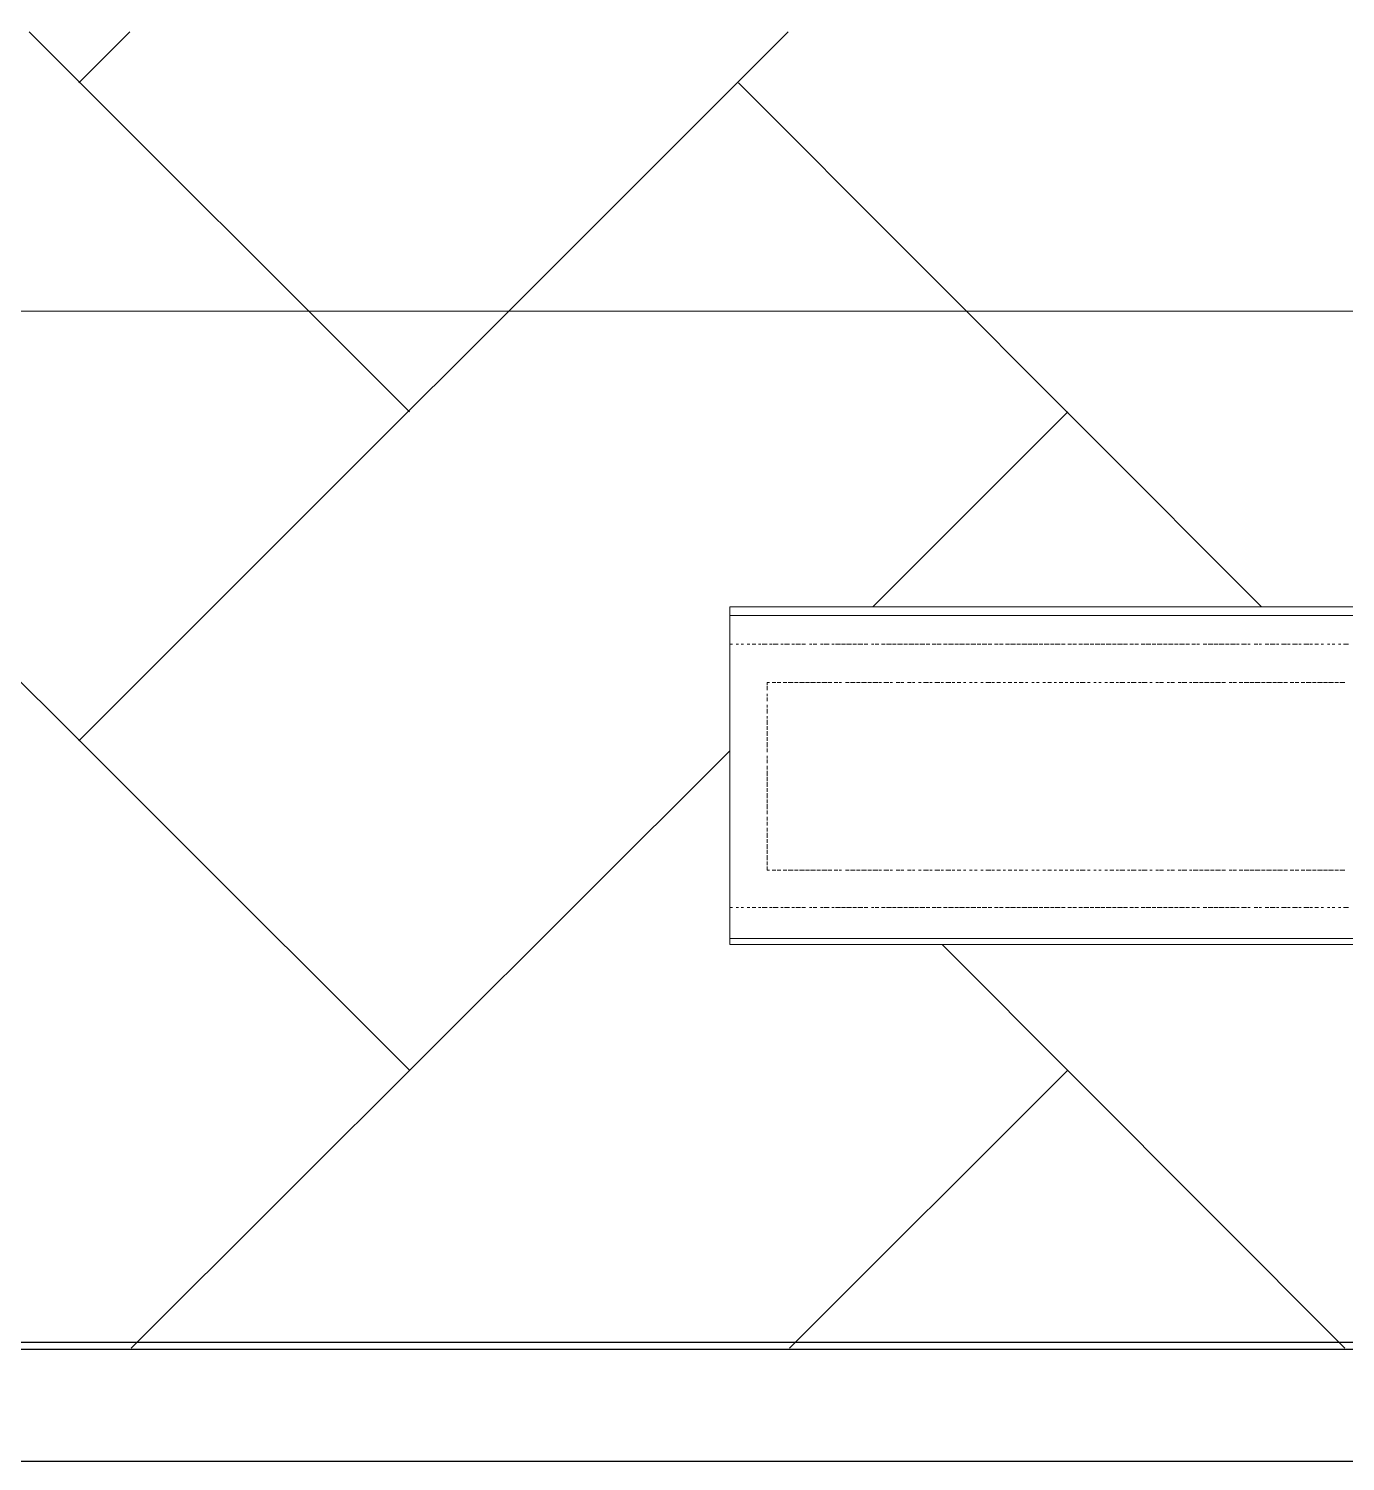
# Model space of a CAD drawing. Header units: millimetres. Extents: x 2928 to 3112, y 1220 to 1280.
# Drawn here: x 2967.604 to 2969.371, y 1236.874 to 1238.796 of the extents above; entities that cross this region are included whole.
import ezdxf

# ---------------------------------------------------------------- set-up
doc = ezdxf.new("R2010")
doc.units = ezdxf.units.MM

msp = doc.modelspace()

# ---------------------------------------------------------------- linework, layer by layer
at = {"color": 7, "linetype": 'Continuous', "lineweight": -2, "true_color": 0x000007}
for points in [[(2937.08126, 1265.3073), (2937.07792, 1267.474), (2938.98795, 1267.474), (2985.45528, 1267.474), (2985.45528, 1236.87356), (2938.98795, 1236.87356), (2937.08126, 1236.87356), (2937.08126, 1238.60692)], [(2937.23126, 1265.3073), (2937.23126, 1267.32399), (2938.98795, 1267.32399), (2985.30528, 1267.32399), (2985.30528, 1237.02356), (2938.98795, 1237.02356), (2937.22793, 1237.02356), (2937.22793, 1238.60692)]]:
    msp.add_lwpolyline(points, close=True, dxfattribs=at)
at = {"color": 9, "linetype": 'Continuous', "lineweight": 13, "true_color": 0xbababa}
for points in [[(2968.11503, 1238.28191), (2967.60503, 1238.79192), (2967.60503, 1238.79192)], [(2967.67169, 1238.72358), (2967.74003, 1238.79192), (2967.74003, 1238.79192)], [(2967.67169, 1237.84024), (2968.62337, 1238.79192), (2968.62337, 1238.79192)], [(2968.11503, 1237.39857), (2966.78835, 1238.72358), (2966.78835, 1238.72358)], [(2969.25838, 1238.02024), (2968.55671, 1238.72358), (2968.55671, 1238.72358)], [(2968.73671, 1238.02024), (2968.99838, 1238.28191), (2968.99838, 1238.28191)], [(2967.74169, 1237.02523), (2968.54504, 1237.82691), (2968.54504, 1237.82691)], [(2969.37005, 1237.02523), (2968.83004, 1237.5669), (2968.83004, 1237.5669)], [(2968.62504, 1237.02523), (2968.99838, 1237.39857), (2968.99838, 1237.39857)]]:
    msp.add_lwpolyline(points, dxfattribs=at)
at = {"color": 253, "linetype": 'Continuous', "lineweight": 5, "true_color": 0x9a9a9a}
for points in [[(2957.39321, 1238.41691), (2982.93191, 1238.41691), (2982.93191, 1238.41691)], [(2968.54504, 1238.00857), (2970.56007, 1238.00857), (2970.56007, 1238.00857)], [(2968.54504, 1237.57524), (2970.56007, 1237.57524), (2970.56007, 1237.57524)]]:
    msp.add_lwpolyline(points, dxfattribs=at)
at = {"color": 7, "linetype": 'Continuous', "lineweight": 20, "true_color": 0x000007}
msp.add_lwpolyline([(2968.54504, 1237.5669), (2970.56007, 1237.5669), (2970.56007, 1238.02024), (2968.54504, 1238.02024)], close=True, dxfattribs=at)
at = {"color": 252, "linetype": 'Continuous', "lineweight": 13, "true_color": 0x989898}
for points in [[(2968.54837, 1237.97024), (2968.54504, 1237.97024), (2968.54504, 1237.97024)], [(2968.55671, 1237.97024), (2968.55337, 1237.97024), (2968.55337, 1237.97024)], [(2968.56337, 1237.97024), (2968.56004, 1237.97024), (2968.56004, 1237.97024)], [(2968.57171, 1237.97024), (2968.56837, 1237.97024), (2968.56837, 1237.97024)], [(2968.58004, 1237.97024), (2968.57504, 1237.97024), (2968.57504, 1237.97024)], [(2968.58671, 1237.97024), (2968.58337, 1237.97024), (2968.58337, 1237.97024)], [(2968.59504, 1237.97024), (2968.58837, 1237.97024), (2968.58837, 1237.97024)], [(2968.60171, 1237.97024), (2968.59837, 1237.97024), (2968.59837, 1237.97024)], [(2968.61004, 1237.97024), (2968.60337, 1237.97024), (2968.60337, 1237.97024)], [(2968.61671, 1237.97024), (2968.61337, 1237.97024), (2968.61337, 1237.97024)], [(2968.62504, 1237.97024), (2968.61837, 1237.97024), (2968.61837, 1237.97024)], [(2968.63171, 1237.97024), (2968.62837, 1237.97024), (2968.62837, 1237.97024)], [(2968.64004, 1237.97024), (2968.63337, 1237.97024), (2968.63337, 1237.97024)], [(2968.64671, 1237.97024), (2968.64171, 1237.97024), (2968.64171, 1237.97024)], [(2968.65504, 1237.97024), (2968.65171, 1237.97024), (2968.65171, 1237.97024)], [(2968.66171, 1237.97024), (2968.65671, 1237.97024), (2968.65671, 1237.97024)], [(2968.67004, 1237.97024), (2968.66671, 1237.97024), (2968.66671, 1237.97024)], [(2968.67837, 1237.97024), (2968.67171, 1237.97024), (2968.67171, 1237.97024)], [(2968.68504, 1237.97024), (2968.68171, 1237.97024), (2968.68171, 1237.97024)], [(2968.69337, 1237.97024), (2968.68671, 1237.97024), (2968.68671, 1237.97024)], [(2968.70004, 1237.97024), (2968.69504, 1237.97024), (2968.69504, 1237.97024)], [(2968.70838, 1237.97024), (2968.70171, 1237.97024), (2968.70171, 1237.97024)], [(2968.71504, 1237.97024), (2968.71004, 1237.97024), (2968.71004, 1237.97024)], [(2968.72338, 1237.97024), (2968.71671, 1237.97024), (2968.71671, 1237.97024)], [(2968.73004, 1237.97024), (2968.72504, 1237.97024), (2968.72504, 1237.97024)], [(2968.73838, 1237.97024), (2968.73504, 1237.97024), (2968.73504, 1237.97024)], [(2968.74504, 1237.97024), (2968.74004, 1237.97024), (2968.74004, 1237.97024)], [(2968.75338, 1237.97024), (2968.74838, 1237.97024), (2968.74838, 1237.97024)], [(2968.76171, 1237.97024), (2968.75504, 1237.97024), (2968.75504, 1237.97024)], [(2968.76838, 1237.97024), (2968.76338, 1237.97024), (2968.76338, 1237.97024)], [(2968.77671, 1237.97024), (2968.77004, 1237.97024), (2968.77004, 1237.97024)], [(2968.78338, 1237.97024), (2968.77838, 1237.97024), (2968.77838, 1237.97024)], [(2968.79171, 1237.97024), (2968.78504, 1237.97024), (2968.78504, 1237.97024)], [(2968.79838, 1237.97024), (2968.79338, 1237.97024), (2968.79338, 1237.97024)], [(2968.80671, 1237.97024), (2968.80004, 1237.97024), (2968.80004, 1237.97024)], [(2968.81338, 1237.97024), (2968.80838, 1237.97024), (2968.80838, 1237.97024)], [(2968.82171, 1237.97024), (2968.81671, 1237.97024), (2968.81671, 1237.97024)], [(2968.82838, 1237.97024), (2968.82338, 1237.97024), (2968.82338, 1237.97024)], [(2968.83671, 1237.97024), (2968.83171, 1237.97024), (2968.83171, 1237.97024)], [(2968.84504, 1237.97024), (2968.83838, 1237.97024), (2968.83838, 1237.97024)], [(2968.85171, 1237.97024), (2968.84671, 1237.97024), (2968.84671, 1237.97024)], [(2968.86004, 1237.97024), (2968.85338, 1237.97024), (2968.85338, 1237.97024)], [(2968.86671, 1237.97024), (2968.86171, 1237.97024), (2968.86171, 1237.97024)], [(2968.87504, 1237.97024), (2968.86838, 1237.97024), (2968.86838, 1237.97024)], [(2968.88171, 1237.97024), (2968.87671, 1237.97024), (2968.87671, 1237.97024)], [(2968.89004, 1237.97024), (2968.88338, 1237.97024), (2968.88338, 1237.97024)], [(2968.89671, 1237.97024), (2968.89171, 1237.97024), (2968.89171, 1237.97024)], [(2968.90504, 1237.97024), (2968.90004, 1237.97024), (2968.90004, 1237.97024)], [(2968.91171, 1237.97024), (2968.90671, 1237.97024), (2968.90671, 1237.97024)], [(2968.92004, 1237.97024), (2968.91504, 1237.97024), (2968.91504, 1237.97024)], [(2968.92838, 1237.97024), (2968.92171, 1237.97024), (2968.92171, 1237.97024)], [(2968.93505, 1237.97024), (2968.93005, 1237.97024), (2968.93005, 1237.97024)], [(2968.94338, 1237.97024), (2968.93671, 1237.97024), (2968.93671, 1237.97024)], [(2968.95005, 1237.97024), (2968.94505, 1237.97024), (2968.94505, 1237.97024)], [(2968.95838, 1237.97024), (2968.95171, 1237.97024), (2968.95171, 1237.97024)], [(2968.96505, 1237.97024), (2968.96005, 1237.97024), (2968.96005, 1237.97024)], [(2968.97338, 1237.97024), (2968.96671, 1237.97024), (2968.96671, 1237.97024)], [(2968.98005, 1237.97024), (2968.97505, 1237.97024), (2968.97505, 1237.97024)], [(2968.98838, 1237.97024), (2968.98171, 1237.97024), (2968.98171, 1237.97024)], [(2968.99505, 1237.97024), (2968.99005, 1237.97024), (2968.99005, 1237.97024)], [(2969.00338, 1237.97024), (2968.99838, 1237.97024), (2968.99838, 1237.97024)], [(2969.01005, 1237.97024), (2969.00505, 1237.97024), (2969.00505, 1237.97024)], [(2969.01838, 1237.97024), (2969.01338, 1237.97024), (2969.01338, 1237.97024)], [(2969.02671, 1237.97024), (2969.02005, 1237.97024), (2969.02005, 1237.97024)], [(2969.03338, 1237.97024), (2969.02838, 1237.97024), (2969.02838, 1237.97024)], [(2969.04171, 1237.97024), (2969.03505, 1237.97024), (2969.03505, 1237.97024)], [(2969.04838, 1237.97024), (2969.04338, 1237.97024), (2969.04338, 1237.97024)], [(2969.05671, 1237.97024), (2969.05005, 1237.97024), (2969.05005, 1237.97024)], [(2969.06338, 1237.97024), (2969.05838, 1237.97024), (2969.05838, 1237.97024)], [(2969.07171, 1237.97024), (2969.06505, 1237.97024), (2969.06505, 1237.97024)], [(2969.07838, 1237.97024), (2969.07338, 1237.97024), (2969.07338, 1237.97024)], [(2969.08671, 1237.97024), (2969.08171, 1237.97024), (2969.08171, 1237.97024)], [(2969.09338, 1237.97024), (2969.08838, 1237.97024), (2969.08838, 1237.97024)], [(2969.10171, 1237.97024), (2969.09671, 1237.97024), (2969.09671, 1237.97024)], [(2969.11005, 1237.97024), (2969.10338, 1237.97024), (2969.10338, 1237.97024)], [(2969.11671, 1237.97024), (2969.11171, 1237.97024), (2969.11171, 1237.97024)], [(2969.12505, 1237.97024), (2969.11838, 1237.97024), (2969.11838, 1237.97024)], [(2969.13171, 1237.97024), (2969.12671, 1237.97024), (2969.12671, 1237.97024)], [(2969.14005, 1237.97024), (2969.13338, 1237.97024), (2969.13338, 1237.97024)], [(2969.14671, 1237.97024), (2969.14171, 1237.97024), (2969.14171, 1237.97024)], [(2969.15505, 1237.97024), (2969.14838, 1237.97024), (2969.14838, 1237.97024)], [(2969.16172, 1237.97024), (2969.15671, 1237.97024), (2969.15671, 1237.97024)], [(2969.17005, 1237.97024), (2969.16505, 1237.97024), (2969.16505, 1237.97024)], [(2969.17505, 1237.97024), (2969.17172, 1237.97024), (2969.17172, 1237.97024)], [(2969.18505, 1237.97024), (2969.18005, 1237.97024), (2969.18005, 1237.97024)], [(2969.19338, 1237.97024), (2969.18672, 1237.97024), (2969.18672, 1237.97024)], [(2969.20005, 1237.97024), (2969.19505, 1237.97024), (2969.19505, 1237.97024)], [(2969.20838, 1237.97024), (2969.20172, 1237.97024), (2969.20172, 1237.97024)], [(2969.21505, 1237.97024), (2969.21005, 1237.97024), (2969.21005, 1237.97024)], [(2969.22338, 1237.97024), (2969.21672, 1237.97024), (2969.21672, 1237.97024)], [(2969.22838, 1237.97024), (2969.22505, 1237.97024), (2969.22505, 1237.97024)], [(2969.23838, 1237.97024), (2969.23172, 1237.97024), (2969.23172, 1237.97024)], [(2969.24338, 1237.97024), (2969.24005, 1237.97024), (2969.24005, 1237.97024)], [(2969.25338, 1237.97024), (2969.24838, 1237.97024), (2969.24838, 1237.97024)], [(2969.25838, 1237.97024), (2969.25505, 1237.97024), (2969.25505, 1237.97024)], [(2969.26838, 1237.97024), (2969.26338, 1237.97024), (2969.26338, 1237.97024)], [(2969.27672, 1237.97024), (2969.27005, 1237.97024), (2969.27005, 1237.97024)], [(2969.28172, 1237.97024), (2969.27838, 1237.97024), (2969.27838, 1237.97024)], [(2969.29172, 1237.97024), (2969.28505, 1237.97024), (2969.28505, 1237.97024)], [(2969.29672, 1237.97024), (2969.29338, 1237.97024), (2969.29338, 1237.97024)], [(2969.30672, 1237.97024), (2969.30005, 1237.97024), (2969.30005, 1237.97024)], [(2969.31172, 1237.97024), (2969.30838, 1237.97024), (2969.30838, 1237.97024)], [(2969.32172, 1237.97024), (2969.31505, 1237.97024), (2969.31505, 1237.97024)], [(2969.32672, 1237.97024), (2969.32338, 1237.97024), (2969.32338, 1237.97024)], [(2969.33505, 1237.97024), (2969.33005, 1237.97024), (2969.33005, 1237.97024)], [(2969.34172, 1237.97024), (2969.33838, 1237.97024), (2969.33838, 1237.97024)], [(2969.35005, 1237.97024), (2969.34672, 1237.97024), (2969.34672, 1237.97024)], [(2969.35672, 1237.97024), (2969.35338, 1237.97024), (2969.35338, 1237.97024)], [(2969.36505, 1237.97024), (2969.36172, 1237.97024), (2969.36172, 1237.97024)], [(2969.37505, 1237.97024), (2969.36838, 1237.97024), (2969.36838, 1237.97024)], [(2968.59837, 1237.91857), (2968.59504, 1237.91857), (2968.59504, 1237.91524)], [(2968.60671, 1237.91857), (2968.60171, 1237.91857), (2968.60171, 1237.91857)], [(2968.61337, 1237.91857), (2968.60837, 1237.91857), (2968.60837, 1237.91857)], [(2968.62171, 1237.91857), (2968.61671, 1237.91857), (2968.61671, 1237.91857)], [(2968.63004, 1237.91857), (2968.62337, 1237.91857), (2968.62337, 1237.91857)], [(2968.63671, 1237.91857), (2968.63171, 1237.91857), (2968.63171, 1237.91857)], [(2968.64504, 1237.91857), (2968.63837, 1237.91857), (2968.63837, 1237.91857)], [(2968.65171, 1237.91857), (2968.64671, 1237.91857), (2968.64671, 1237.91857)], [(2968.66004, 1237.91857), (2968.65337, 1237.91857), (2968.65337, 1237.91857)], [(2968.66671, 1237.91857), (2968.66171, 1237.91857), (2968.66171, 1237.91857)], [(2968.67504, 1237.91857), (2968.66837, 1237.91857), (2968.66837, 1237.91857)], [(2968.68171, 1237.91857), (2968.67671, 1237.91857), (2968.67671, 1237.91857)], [(2968.69004, 1237.91857), (2968.68504, 1237.91857), (2968.68504, 1237.91857)], [(2968.69504, 1237.91857), (2968.69171, 1237.91857), (2968.69171, 1237.91857)], [(2968.70504, 1237.91857), (2968.70004, 1237.91857), (2968.70004, 1237.91857)], [(2968.71338, 1237.91857), (2968.70671, 1237.91857), (2968.70671, 1237.91857)], [(2968.72004, 1237.91857), (2968.71504, 1237.91857), (2968.71504, 1237.91857)], [(2968.72838, 1237.91857), (2968.72171, 1237.91857), (2968.72171, 1237.91857)], [(2968.73504, 1237.91857), (2968.73004, 1237.91857), (2968.73004, 1237.91857)], [(2968.74338, 1237.91857), (2968.73671, 1237.91857), (2968.73671, 1237.91857)], [(2968.74838, 1237.91857), (2968.74504, 1237.91857), (2968.74504, 1237.91857)], [(2968.75838, 1237.91857), (2968.75171, 1237.91857), (2968.75171, 1237.91857)], [(2968.76338, 1237.91857), (2968.76004, 1237.91857), (2968.76004, 1237.91857)], [(2968.77338, 1237.91857), (2968.76838, 1237.91857), (2968.76838, 1237.91857)], [(2968.77838, 1237.91857), (2968.77504, 1237.91857), (2968.77504, 1237.91857)], [(2968.78838, 1237.91857), (2968.78338, 1237.91857), (2968.78338, 1237.91857)], [(2968.79338, 1237.91857), (2968.79004, 1237.91857), (2968.79004, 1237.91857)], [(2968.80171, 1237.91857), (2968.79838, 1237.91857), (2968.79838, 1237.91857)], [(2968.81171, 1237.91857), (2968.80504, 1237.91857), (2968.80504, 1237.91857)], [(2968.81671, 1237.91857), (2968.81338, 1237.91857), (2968.81338, 1237.91857)], [(2968.82671, 1237.91857), (2968.82004, 1237.91857), (2968.82004, 1237.91857)], [(2968.83171, 1237.91857), (2968.82838, 1237.91857), (2968.82838, 1237.91857)], [(2968.84171, 1237.91857), (2968.83504, 1237.91857), (2968.83504, 1237.91857)], [(2968.84671, 1237.91857), (2968.84338, 1237.91857), (2968.84338, 1237.91857)], [(2968.85504, 1237.91857), (2968.85004, 1237.91857), (2968.85004, 1237.91857)], [(2968.86171, 1237.91857), (2968.85838, 1237.91857), (2968.85838, 1237.91857)], [(2968.87004, 1237.91857), (2968.86671, 1237.91857), (2968.86671, 1237.91857)], [(2968.87671, 1237.91857), (2968.87338, 1237.91857), (2968.87338, 1237.91857)], [(2968.88504, 1237.91857), (2968.88171, 1237.91857), (2968.88171, 1237.91857)], [(2968.89504, 1237.91857), (2968.88838, 1237.91857), (2968.88838, 1237.91857)], [(2968.90004, 1237.91857), (2968.89671, 1237.91857), (2968.89671, 1237.91857)], [(2968.90838, 1237.91857), (2968.90338, 1237.91857), (2968.90338, 1237.91857)], [(2968.91504, 1237.91857), (2968.91171, 1237.91857), (2968.91171, 1237.91857)], [(2968.92338, 1237.91857), (2968.91838, 1237.91857), (2968.91838, 1237.91857)], [(2968.93005, 1237.91857), (2968.92671, 1237.91857), (2968.92671, 1237.91857)], [(2968.93838, 1237.91857), (2968.93338, 1237.91857), (2968.93338, 1237.91857)], [(2968.94505, 1237.91857), (2968.94171, 1237.91857), (2968.94171, 1237.91857)], [(2968.95338, 1237.91857), (2968.95005, 1237.91857), (2968.95005, 1237.91857)], [(2968.96005, 1237.91857), (2968.95671, 1237.91857), (2968.95671, 1237.91857)], [(2968.96838, 1237.91857), (2968.96505, 1237.91857), (2968.96505, 1237.91857)], [(2968.97671, 1237.91857), (2968.97171, 1237.91857), (2968.97171, 1237.91857)], [(2968.98338, 1237.91857), (2968.98005, 1237.91857), (2968.98005, 1237.91857)], [(2968.99171, 1237.91857), (2968.98671, 1237.91857), (2968.98671, 1237.91857)], [(2968.99838, 1237.91857), (2968.99505, 1237.91857), (2968.99505, 1237.91857)], [(2969.00671, 1237.91857), (2969.00171, 1237.91857), (2969.00171, 1237.91857)], [(2969.01338, 1237.91857), (2969.01005, 1237.91857), (2969.01005, 1237.91857)], [(2969.02171, 1237.91857), (2969.01505, 1237.91857), (2969.01505, 1237.91857)], [(2969.02838, 1237.91857), (2969.02505, 1237.91857), (2969.02505, 1237.91857)], [(2969.03671, 1237.91857), (2969.03338, 1237.91857), (2969.03338, 1237.91857)], [(2969.04338, 1237.91857), (2969.04005, 1237.91857), (2969.04005, 1237.91857)], [(2969.05171, 1237.91857), (2969.04838, 1237.91857), (2969.04838, 1237.91857)], [(2969.06005, 1237.91857), (2969.05505, 1237.91857), (2969.05505, 1237.91857)], [(2969.06671, 1237.91857), (2969.06338, 1237.91857), (2969.06338, 1237.91857)], [(2969.07505, 1237.91857), (2969.06838, 1237.91857), (2969.06838, 1237.91857)], [(2969.08171, 1237.91857), (2969.07838, 1237.91857), (2969.07838, 1237.91857)], [(2969.09005, 1237.91857), (2969.08338, 1237.91857), (2969.08338, 1237.91857)], [(2969.09671, 1237.91857), (2969.09338, 1237.91857), (2969.09338, 1237.91857)], [(2969.10505, 1237.91857), (2969.09838, 1237.91857), (2969.09838, 1237.91857)], [(2969.11171, 1237.91857), (2969.10838, 1237.91857), (2969.10838, 1237.91857)], [(2969.12005, 1237.91857), (2969.11671, 1237.91857), (2969.11671, 1237.91857)], [(2969.12671, 1237.91857), (2969.12171, 1237.91857), (2969.12171, 1237.91857)], [(2969.13505, 1237.91857), (2969.13171, 1237.91857), (2969.13171, 1237.91857)], [(2969.14171, 1237.91857), (2969.13671, 1237.91857), (2969.13671, 1237.91857)], [(2969.15005, 1237.91857), (2969.14671, 1237.91857), (2969.14671, 1237.91857)], [(2969.15838, 1237.91857), (2969.15171, 1237.91857), (2969.15171, 1237.91857)], [(2969.16505, 1237.91857), (2969.16172, 1237.91857), (2969.16172, 1237.91857)], [(2969.17338, 1237.91857), (2969.16672, 1237.91857), (2969.16672, 1237.91857)], [(2969.18005, 1237.91857), (2969.17505, 1237.91857), (2969.17505, 1237.91857)], [(2969.18838, 1237.91857), (2969.18172, 1237.91857), (2969.18172, 1237.91857)], [(2969.19505, 1237.91857), (2969.19005, 1237.91857), (2969.19005, 1237.91857)], [(2969.20338, 1237.91857), (2969.19672, 1237.91857), (2969.19672, 1237.91857)], [(2969.21005, 1237.91857), (2969.20505, 1237.91857), (2969.20505, 1237.91857)], [(2969.21838, 1237.91857), (2969.21505, 1237.91857), (2969.21505, 1237.91857)], [(2969.22505, 1237.91857), (2969.22005, 1237.91857), (2969.22005, 1237.91857)], [(2969.23338, 1237.91857), (2969.22838, 1237.91857), (2969.22838, 1237.91857)], [(2969.24172, 1237.91857), (2969.23505, 1237.91857), (2969.23505, 1237.91857)], [(2969.24838, 1237.91857), (2969.24338, 1237.91857), (2969.24338, 1237.91857)], [(2969.25672, 1237.91857), (2969.25005, 1237.91857), (2969.25005, 1237.91857)], [(2969.26338, 1237.91857), (2969.25838, 1237.91857), (2969.25838, 1237.91857)], [(2969.27172, 1237.91857), (2969.26505, 1237.91857), (2969.26505, 1237.91857)], [(2969.27838, 1237.91857), (2969.27338, 1237.91857), (2969.27338, 1237.91857)], [(2969.28672, 1237.91857), (2969.28005, 1237.91857), (2969.28005, 1237.91857)], [(2969.29338, 1237.91857), (2969.28838, 1237.91857), (2969.28838, 1237.91857)], [(2969.30172, 1237.91857), (2969.29672, 1237.91857), (2969.29672, 1237.91857)], [(2969.30838, 1237.91857), (2969.30338, 1237.91857), (2969.30338, 1237.91857)], [(2969.31672, 1237.91857), (2969.31172, 1237.91857), (2969.31172, 1237.91857)], [(2969.32505, 1237.91857), (2969.31838, 1237.91857), (2969.31838, 1237.91857)], [(2969.33172, 1237.91857), (2969.32672, 1237.91857), (2969.32672, 1237.91857)], [(2969.34005, 1237.91857), (2969.33338, 1237.91857), (2969.33338, 1237.91857)], [(2969.34672, 1237.91857), (2969.34172, 1237.91857), (2969.34172, 1237.91857)], [(2969.35505, 1237.91857), (2969.34838, 1237.91857), (2969.34838, 1237.91857)], [(2969.36172, 1237.91857), (2969.35672, 1237.91857), (2969.35672, 1237.91857)], [(2969.37005, 1237.91857), (2969.36338, 1237.91857), (2969.36338, 1237.91857)], [(2968.59504, 1237.91357), (2968.59504, 1237.90857), (2968.59504, 1237.90857)], [(2968.59504, 1237.90357), (2968.59504, 1237.90024), (2968.59504, 1237.90024)], [(2968.59504, 1237.89857), (2968.59504, 1237.89357), (2968.59504, 1237.89357)], [(2968.59504, 1237.88857), (2968.59504, 1237.88524), (2968.59504, 1237.88524)], [(2968.59504, 1237.88357), (2968.59504, 1237.87691), (2968.59504, 1237.87691)], [(2968.59504, 1237.87357), (2968.59504, 1237.87024), (2968.59504, 1237.87024)], [(2968.59504, 1237.86857), (2968.59504, 1237.86191), (2968.59504, 1237.86191)], [(2968.59504, 1237.86024), (2968.59504, 1237.85524), (2968.59504, 1237.85524)], [(2968.59504, 1237.85357), (2968.59504, 1237.84691), (2968.59504, 1237.84691)], [(2968.59504, 1237.84524), (2968.59504, 1237.84024), (2968.59504, 1237.84024)], [(2968.59504, 1237.83857), (2968.59504, 1237.83191), (2968.59504, 1237.83191)], [(2968.59504, 1237.83024), (2968.59504, 1237.82524), (2968.59504, 1237.82524)], [(2968.59504, 1237.82024), (2968.59504, 1237.81691), (2968.59504, 1237.81691)], [(2968.59504, 1237.81524), (2968.59504, 1237.81024), (2968.59504, 1237.81024)], [(2968.59504, 1237.80691), (2968.59504, 1237.80191), (2968.59504, 1237.80191)], [(2968.59504, 1237.80024), (2968.59504, 1237.79357), (2968.59504, 1237.79357)], [(2968.59504, 1237.7919), (2968.59504, 1237.7869), (2968.59504, 1237.7869)], [(2968.59504, 1237.78524), (2968.59504, 1237.77857), (2968.59504, 1237.77857)], [(2968.59504, 1237.7769), (2968.59504, 1237.7719), (2968.59504, 1237.7719)], [(2968.59504, 1237.77024), (2968.59504, 1237.76357), (2968.59504, 1237.76357)], [(2968.59504, 1237.7619), (2968.59504, 1237.7569), (2968.59504, 1237.7569)], [(2968.59504, 1237.75524), (2968.59504, 1237.74857), (2968.59504, 1237.74857)], [(2968.59504, 1237.7469), (2968.59504, 1237.7419), (2968.59504, 1237.7419)], [(2968.59504, 1237.73857), (2968.59504, 1237.73357), (2968.59504, 1237.73357)], [(2968.59504, 1237.7319), (2968.59504, 1237.7269), (2968.59504, 1237.7269)], [(2968.59504, 1237.72357), (2968.59504, 1237.71857), (2968.59504, 1237.71857)], [(2968.59504, 1237.7169), (2968.59504, 1237.71024), (2968.59504, 1237.71024)], [(2968.59504, 1237.70857), (2968.59504, 1237.70357), (2968.59504, 1237.70357)], [(2968.59504, 1237.7019), (2968.59504, 1237.69524), (2968.59504, 1237.69524)], [(2968.59504, 1237.69357), (2968.59504, 1237.68857), (2968.59504, 1237.68857)], [(2968.59504, 1237.6869), (2968.59504, 1237.68024), (2968.59504, 1237.68024)], [(2968.59504, 1237.67857), (2968.59504, 1237.67357), (2968.59504, 1237.67357)], [(2968.59504, 1237.6719), (2968.59504, 1237.6669), (2968.59837, 1237.6669)], [(2968.60171, 1237.6669), (2968.60671, 1237.6669), (2968.60671, 1237.6669)], [(2968.60837, 1237.6669), (2968.61337, 1237.6669), (2968.61337, 1237.6669)], [(2968.61671, 1237.6669), (2968.62171, 1237.6669), (2968.62171, 1237.6669)], [(2968.62337, 1237.6669), (2968.63004, 1237.6669), (2968.63004, 1237.6669)], [(2968.63171, 1237.6669), (2968.63671, 1237.6669), (2968.63671, 1237.6669)], [(2968.63837, 1237.6669), (2968.64504, 1237.6669), (2968.64504, 1237.6669)], [(2968.64671, 1237.6669), (2968.65171, 1237.6669), (2968.65171, 1237.6669)], [(2968.65337, 1237.6669), (2968.66004, 1237.6669), (2968.66004, 1237.6669)], [(2968.66171, 1237.6669), (2968.66671, 1237.6669), (2968.66671, 1237.6669)], [(2968.66837, 1237.6669), (2968.67504, 1237.6669), (2968.67504, 1237.6669)], [(2968.67671, 1237.6669), (2968.68171, 1237.6669), (2968.68171, 1237.6669)], [(2968.68504, 1237.6669), (2968.69004, 1237.6669), (2968.69004, 1237.6669)], [(2968.69171, 1237.6669), (2968.69504, 1237.6669), (2968.69504, 1237.6669)], [(2968.70004, 1237.6669), (2968.70504, 1237.6669), (2968.70504, 1237.6669)], [(2968.70671, 1237.6669), (2968.71338, 1237.6669), (2968.71338, 1237.6669)], [(2968.71504, 1237.6669), (2968.72004, 1237.6669), (2968.72004, 1237.6669)], [(2968.72171, 1237.6669), (2968.72838, 1237.6669), (2968.72838, 1237.6669)], [(2968.73004, 1237.6669), (2968.73504, 1237.6669), (2968.73504, 1237.6669)], [(2968.73671, 1237.6669), (2968.74338, 1237.6669), (2968.74338, 1237.6669)], [(2968.74504, 1237.6669), (2968.74838, 1237.6669), (2968.74838, 1237.6669)], [(2968.75171, 1237.6669), (2968.75838, 1237.6669), (2968.75838, 1237.6669)], [(2968.76004, 1237.6669), (2968.76338, 1237.6669), (2968.76338, 1237.6669)], [(2968.76838, 1237.6669), (2968.77338, 1237.6669), (2968.77338, 1237.6669)], [(2968.77504, 1237.6669), (2968.77838, 1237.6669), (2968.77838, 1237.6669)], [(2968.78338, 1237.6669), (2968.78838, 1237.6669), (2968.78838, 1237.6669)], [(2968.79004, 1237.6669), (2968.79338, 1237.6669), (2968.79338, 1237.6669)], [(2968.79838, 1237.6669), (2968.80171, 1237.6669), (2968.80171, 1237.6669)], [(2968.80504, 1237.6669), (2968.81171, 1237.6669), (2968.81171, 1237.6669)], [(2968.81338, 1237.6669), (2968.81671, 1237.6669), (2968.81671, 1237.6669)], [(2968.82004, 1237.6669), (2968.82671, 1237.6669), (2968.82671, 1237.6669)], [(2968.82838, 1237.6669), (2968.83171, 1237.6669), (2968.83171, 1237.6669)], [(2968.83504, 1237.6669), (2968.84171, 1237.6669), (2968.84171, 1237.6669)], [(2968.84338, 1237.6669), (2968.84671, 1237.6669), (2968.84671, 1237.6669)], [(2968.85004, 1237.6669), (2968.85504, 1237.6669), (2968.85504, 1237.6669)], [(2968.85838, 1237.6669), (2968.86171, 1237.6669), (2968.86171, 1237.6669)], [(2968.86671, 1237.6669), (2968.87004, 1237.6669), (2968.87004, 1237.6669)], [(2968.87338, 1237.6669), (2968.87671, 1237.6669), (2968.87671, 1237.6669)], [(2968.88171, 1237.6669), (2968.88504, 1237.6669), (2968.88504, 1237.6669)], [(2968.88838, 1237.6669), (2968.89504, 1237.6669), (2968.89504, 1237.6669)], [(2968.89671, 1237.6669), (2968.90004, 1237.6669), (2968.90004, 1237.6669)], [(2968.90338, 1237.6669), (2968.90838, 1237.6669), (2968.90838, 1237.6669)], [(2968.91171, 1237.6669), (2968.91504, 1237.6669), (2968.91504, 1237.6669)], [(2968.91838, 1237.6669), (2968.92338, 1237.6669), (2968.92338, 1237.6669)], [(2968.92671, 1237.6669), (2968.93005, 1237.6669), (2968.93005, 1237.6669)], [(2968.93338, 1237.6669), (2968.93838, 1237.6669), (2968.93838, 1237.6669)], [(2968.94171, 1237.6669), (2968.94505, 1237.6669), (2968.94505, 1237.6669)], [(2968.95005, 1237.6669), (2968.95338, 1237.6669), (2968.95338, 1237.6669)], [(2968.95671, 1237.6669), (2968.96005, 1237.6669), (2968.96005, 1237.6669)], [(2968.96505, 1237.6669), (2968.96838, 1237.6669), (2968.96838, 1237.6669)], [(2968.97171, 1237.6669), (2968.97671, 1237.6669), (2968.97671, 1237.6669)], [(2968.98005, 1237.6669), (2968.98338, 1237.6669), (2968.98338, 1237.6669)], [(2968.98671, 1237.6669), (2968.99171, 1237.6669), (2968.99171, 1237.6669)], [(2968.99505, 1237.6669), (2968.99838, 1237.6669), (2968.99838, 1237.6669)], [(2969.00171, 1237.6669), (2969.00671, 1237.6669), (2969.00671, 1237.6669)], [(2969.01005, 1237.6669), (2969.01338, 1237.6669), (2969.01338, 1237.6669)], [(2969.01505, 1237.6669), (2969.02171, 1237.6669), (2969.02171, 1237.6669)], [(2969.02505, 1237.6669), (2969.02838, 1237.6669), (2969.02838, 1237.6669)], [(2969.03338, 1237.6669), (2969.03671, 1237.6669), (2969.03671, 1237.6669)], [(2969.04005, 1237.6669), (2969.04338, 1237.6669), (2969.04338, 1237.6669)], [(2969.04838, 1237.6669), (2969.05171, 1237.6669), (2969.05171, 1237.6669)], [(2969.05505, 1237.6669), (2969.06005, 1237.6669), (2969.06005, 1237.6669)], [(2969.06338, 1237.6669), (2969.06671, 1237.6669), (2969.06671, 1237.6669)], [(2969.06838, 1237.6669), (2969.07505, 1237.6669), (2969.07505, 1237.6669)], [(2969.07838, 1237.6669), (2969.08171, 1237.6669), (2969.08171, 1237.6669)], [(2969.08338, 1237.6669), (2969.09005, 1237.6669), (2969.09005, 1237.6669)], [(2969.09338, 1237.6669), (2969.09671, 1237.6669), (2969.09671, 1237.6669)], [(2969.09838, 1237.6669), (2969.10505, 1237.6669), (2969.10505, 1237.6669)], [(2969.10838, 1237.6669), (2969.11171, 1237.6669), (2969.11171, 1237.6669)], [(2969.11671, 1237.6669), (2969.12005, 1237.6669), (2969.12005, 1237.6669)], [(2969.12171, 1237.6669), (2969.12671, 1237.6669), (2969.12671, 1237.6669)], [(2969.13171, 1237.6669), (2969.13505, 1237.6669), (2969.13505, 1237.6669)], [(2969.13671, 1237.6669), (2969.14171, 1237.6669), (2969.14171, 1237.6669)], [(2969.14671, 1237.6669), (2969.15005, 1237.6669), (2969.15005, 1237.6669)], [(2969.15171, 1237.6669), (2969.15838, 1237.6669), (2969.15838, 1237.6669)], [(2969.16172, 1237.6669), (2969.16505, 1237.6669), (2969.16505, 1237.6669)], [(2969.16672, 1237.6669), (2969.17338, 1237.6669), (2969.17338, 1237.6669)], [(2969.17505, 1237.6669), (2969.18005, 1237.6669), (2969.18005, 1237.6669)], [(2969.18172, 1237.6669), (2969.18838, 1237.6669), (2969.18838, 1237.6669)], [(2969.19005, 1237.6669), (2969.19505, 1237.6669), (2969.19505, 1237.6669)], [(2969.19672, 1237.6669), (2969.20338, 1237.6669), (2969.20338, 1237.6669)], [(2969.20505, 1237.6669), (2969.21005, 1237.6669), (2969.21005, 1237.6669)], [(2969.21505, 1237.6669), (2969.21838, 1237.6669), (2969.21838, 1237.6669)], [(2969.22005, 1237.6669), (2969.22505, 1237.6669), (2969.22505, 1237.6669)], [(2969.22838, 1237.6669), (2969.23338, 1237.6669), (2969.23338, 1237.6669)], [(2969.23505, 1237.6669), (2969.24172, 1237.6669), (2969.24172, 1237.6669)], [(2969.24338, 1237.6669), (2969.24838, 1237.6669), (2969.24838, 1237.6669)], [(2969.25005, 1237.6669), (2969.25672, 1237.6669), (2969.25672, 1237.6669)], [(2969.25838, 1237.6669), (2969.26338, 1237.6669), (2969.26338, 1237.6669)], [(2969.26505, 1237.6669), (2969.27172, 1237.6669), (2969.27172, 1237.6669)], [(2969.27338, 1237.6669), (2969.27838, 1237.6669), (2969.27838, 1237.6669)], [(2969.28005, 1237.6669), (2969.28672, 1237.6669), (2969.28672, 1237.6669)], [(2969.28838, 1237.6669), (2969.29338, 1237.6669), (2969.29338, 1237.6669)], [(2969.29672, 1237.6669), (2969.30172, 1237.6669), (2969.30172, 1237.6669)], [(2969.30338, 1237.6669), (2969.30838, 1237.6669), (2969.30838, 1237.6669)], [(2969.31172, 1237.6669), (2969.31672, 1237.6669), (2969.31672, 1237.6669)], [(2969.31838, 1237.6669), (2969.32505, 1237.6669), (2969.32505, 1237.6669)], [(2969.32672, 1237.6669), (2969.33172, 1237.6669), (2969.33172, 1237.6669)], [(2969.33338, 1237.6669), (2969.34005, 1237.6669), (2969.34005, 1237.6669)], [(2969.34172, 1237.6669), (2969.34672, 1237.6669), (2969.34672, 1237.6669)], [(2969.34838, 1237.6669), (2969.35505, 1237.6669), (2969.35505, 1237.6669)], [(2969.35672, 1237.6669), (2969.36172, 1237.6669), (2969.36172, 1237.6669)], [(2969.36338, 1237.6669), (2969.37005, 1237.6669), (2969.37005, 1237.6669)], [(2968.54504, 1237.6169), (2968.54837, 1237.6169), (2968.54837, 1237.6169)], [(2968.55337, 1237.6169), (2968.55671, 1237.6169), (2968.55671, 1237.6169)], [(2968.56004, 1237.6169), (2968.56337, 1237.6169), (2968.56337, 1237.6169)], [(2968.56837, 1237.6169), (2968.57171, 1237.6169), (2968.57171, 1237.6169)], [(2968.57504, 1237.6169), (2968.58004, 1237.6169), (2968.58004, 1237.6169)], [(2968.58337, 1237.6169), (2968.58671, 1237.6169), (2968.58671, 1237.6169)], [(2968.58837, 1237.6169), (2968.59504, 1237.6169), (2968.59504, 1237.6169)], [(2968.59837, 1237.6169), (2968.60171, 1237.6169), (2968.60171, 1237.6169)], [(2968.60337, 1237.6169), (2968.61004, 1237.6169), (2968.61004, 1237.6169)], [(2968.61337, 1237.6169), (2968.61671, 1237.6169), (2968.61671, 1237.6169)], [(2968.61837, 1237.6169), (2968.62504, 1237.6169), (2968.62504, 1237.6169)], [(2968.62837, 1237.6169), (2968.63171, 1237.6169), (2968.63171, 1237.6169)], [(2968.63337, 1237.6169), (2968.64004, 1237.6169), (2968.64004, 1237.6169)], [(2968.64171, 1237.6169), (2968.64671, 1237.6169), (2968.64671, 1237.6169)], [(2968.65171, 1237.6169), (2968.65504, 1237.6169), (2968.65504, 1237.6169)], [(2968.65671, 1237.6169), (2968.66171, 1237.6169), (2968.66171, 1237.6169)], [(2968.66671, 1237.6169), (2968.67004, 1237.6169), (2968.67004, 1237.6169)], [(2968.67171, 1237.6169), (2968.67837, 1237.6169), (2968.67837, 1237.6169)], [(2968.68171, 1237.6169), (2968.68504, 1237.6169), (2968.68504, 1237.6169)], [(2968.68671, 1237.6169), (2968.69337, 1237.6169), (2968.69337, 1237.6169)], [(2968.69504, 1237.6169), (2968.70004, 1237.6169), (2968.70004, 1237.6169)], [(2968.70171, 1237.6169), (2968.70838, 1237.6169), (2968.70838, 1237.6169)], [(2968.71004, 1237.6169), (2968.71504, 1237.6169), (2968.71504, 1237.6169)], [(2968.71671, 1237.6169), (2968.72338, 1237.6169), (2968.72338, 1237.6169)], [(2968.72504, 1237.6169), (2968.73004, 1237.6169), (2968.73004, 1237.6169)], [(2968.73504, 1237.6169), (2968.73838, 1237.6169), (2968.73838, 1237.6169)], [(2968.74004, 1237.6169), (2968.74504, 1237.6169), (2968.74504, 1237.6169)], [(2968.74838, 1237.6169), (2968.75338, 1237.6169), (2968.75338, 1237.6169)], [(2968.75504, 1237.6169), (2968.76171, 1237.6169), (2968.76171, 1237.6169)], [(2968.76338, 1237.6169), (2968.76838, 1237.6169), (2968.76838, 1237.6169)], [(2968.77004, 1237.6169), (2968.77671, 1237.6169), (2968.77671, 1237.6169)], [(2968.77838, 1237.6169), (2968.78338, 1237.6169), (2968.78338, 1237.6169)], [(2968.78504, 1237.6169), (2968.79171, 1237.6169), (2968.79171, 1237.6169)], [(2968.79338, 1237.6169), (2968.79838, 1237.6169), (2968.79838, 1237.6169)], [(2968.80004, 1237.6169), (2968.80671, 1237.6169), (2968.80671, 1237.6169)], [(2968.80838, 1237.6169), (2968.81338, 1237.6169), (2968.81338, 1237.6169)], [(2968.81671, 1237.6169), (2968.82171, 1237.6169), (2968.82171, 1237.6169)], [(2968.82338, 1237.6169), (2968.82838, 1237.6169), (2968.82838, 1237.6169)], [(2968.83171, 1237.6169), (2968.83671, 1237.6169), (2968.83671, 1237.6169)], [(2968.83838, 1237.6169), (2968.84504, 1237.6169), (2968.84504, 1237.6169)], [(2968.84671, 1237.6169), (2968.85171, 1237.6169), (2968.85171, 1237.6169)], [(2968.85338, 1237.6169), (2968.86004, 1237.6169), (2968.86004, 1237.6169)], [(2968.86171, 1237.6169), (2968.86671, 1237.6169), (2968.86671, 1237.6169)], [(2968.86838, 1237.6169), (2968.87504, 1237.6169), (2968.87504, 1237.6169)], [(2968.87671, 1237.6169), (2968.88171, 1237.6169), (2968.88171, 1237.6169)], [(2968.88338, 1237.6169), (2968.89004, 1237.6169), (2968.89004, 1237.6169)], [(2968.89171, 1237.6169), (2968.89671, 1237.6169), (2968.89671, 1237.6169)], [(2968.90004, 1237.6169), (2968.90504, 1237.6169), (2968.90504, 1237.6169)], [(2968.90671, 1237.6169), (2968.91171, 1237.6169), (2968.91171, 1237.6169)], [(2968.91504, 1237.6169), (2968.92004, 1237.6169), (2968.92004, 1237.6169)], [(2968.92171, 1237.6169), (2968.92838, 1237.6169), (2968.92838, 1237.6169)], [(2968.93005, 1237.6169), (2968.93505, 1237.6169), (2968.93505, 1237.6169)], [(2968.93671, 1237.6169), (2968.94338, 1237.6169), (2968.94338, 1237.6169)], [(2968.94505, 1237.6169), (2968.95005, 1237.6169), (2968.95005, 1237.6169)], [(2968.95171, 1237.6169), (2968.95838, 1237.6169), (2968.95838, 1237.6169)], [(2968.96005, 1237.6169), (2968.96505, 1237.6169), (2968.96505, 1237.6169)], [(2968.96671, 1237.6169), (2968.97338, 1237.6169), (2968.97338, 1237.6169)], [(2968.97505, 1237.6169), (2968.98005, 1237.6169), (2968.98005, 1237.6169)], [(2968.98171, 1237.6169), (2968.98838, 1237.6169), (2968.98838, 1237.6169)], [(2968.99005, 1237.6169), (2968.99505, 1237.6169), (2968.99505, 1237.6169)], [(2968.99838, 1237.6169), (2969.00338, 1237.6169), (2969.00338, 1237.6169)], [(2969.00505, 1237.6169), (2969.01005, 1237.6169), (2969.01005, 1237.6169)], [(2969.01338, 1237.6169), (2969.01838, 1237.6169), (2969.01838, 1237.6169)], [(2969.02005, 1237.6169), (2969.02671, 1237.6169), (2969.02671, 1237.6169)], [(2969.02838, 1237.6169), (2969.03338, 1237.6169), (2969.03338, 1237.6169)], [(2969.03505, 1237.6169), (2969.04171, 1237.6169), (2969.04171, 1237.6169)], [(2969.04338, 1237.6169), (2969.04838, 1237.6169), (2969.04838, 1237.6169)], [(2969.05005, 1237.6169), (2969.05671, 1237.6169), (2969.05671, 1237.6169)], [(2969.05838, 1237.6169), (2969.06338, 1237.6169), (2969.06338, 1237.6169)], [(2969.06505, 1237.6169), (2969.07171, 1237.6169), (2969.07171, 1237.6169)], [(2969.07338, 1237.6169), (2969.07838, 1237.6169), (2969.07838, 1237.6169)], [(2969.08171, 1237.6169), (2969.08671, 1237.6169), (2969.08671, 1237.6169)], [(2969.08838, 1237.6169), (2969.09338, 1237.6169), (2969.09338, 1237.6169)], [(2969.09671, 1237.6169), (2969.10171, 1237.6169), (2969.10171, 1237.6169)], [(2969.10338, 1237.6169), (2969.11005, 1237.6169), (2969.11005, 1237.6169)], [(2969.11171, 1237.6169), (2969.11671, 1237.6169), (2969.11671, 1237.6169)], [(2969.11838, 1237.6169), (2969.12505, 1237.6169), (2969.12505, 1237.6169)], [(2969.12671, 1237.6169), (2969.13171, 1237.6169), (2969.13171, 1237.6169)], [(2969.13338, 1237.6169), (2969.14005, 1237.6169), (2969.14005, 1237.6169)], [(2969.14171, 1237.6169), (2969.14671, 1237.6169), (2969.14671, 1237.6169)], [(2969.14838, 1237.6169), (2969.15505, 1237.6169), (2969.15505, 1237.6169)], [(2969.15671, 1237.6169), (2969.16172, 1237.6169), (2969.16172, 1237.6169)], [(2969.16505, 1237.6169), (2969.17005, 1237.6169), (2969.17005, 1237.6169)], [(2969.17172, 1237.6169), (2969.17505, 1237.6169), (2969.17505, 1237.6169)], [(2969.18005, 1237.6169), (2969.18505, 1237.6169), (2969.18505, 1237.6169)], [(2969.18672, 1237.6169), (2969.19338, 1237.6169), (2969.19338, 1237.6169)], [(2969.19505, 1237.6169), (2969.20005, 1237.6169), (2969.20005, 1237.6169)], [(2969.20172, 1237.6169), (2969.20838, 1237.6169), (2969.20838, 1237.6169)], [(2969.21005, 1237.6169), (2969.21505, 1237.6169), (2969.21505, 1237.6169)], [(2969.21672, 1237.6169), (2969.22338, 1237.6169), (2969.22338, 1237.6169)], [(2969.22505, 1237.6169), (2969.22838, 1237.6169), (2969.22838, 1237.6169)], [(2969.23172, 1237.6169), (2969.23838, 1237.6169), (2969.23838, 1237.6169)], [(2969.24005, 1237.6169), (2969.24338, 1237.6169), (2969.24338, 1237.6169)], [(2969.24838, 1237.6169), (2969.25338, 1237.6169), (2969.25338, 1237.6169)], [(2969.25505, 1237.6169), (2969.25838, 1237.6169), (2969.25838, 1237.6169)], [(2969.26338, 1237.6169), (2969.26838, 1237.6169), (2969.26838, 1237.6169)], [(2969.27005, 1237.6169), (2969.27672, 1237.6169), (2969.27672, 1237.6169)], [(2969.27838, 1237.6169), (2969.28172, 1237.6169), (2969.28172, 1237.6169)], [(2969.28505, 1237.6169), (2969.29172, 1237.6169), (2969.29172, 1237.6169)], [(2969.29338, 1237.6169), (2969.29672, 1237.6169), (2969.29672, 1237.6169)], [(2969.30005, 1237.6169), (2969.30672, 1237.6169), (2969.30672, 1237.6169)], [(2969.30838, 1237.6169), (2969.31172, 1237.6169), (2969.31172, 1237.6169)], [(2969.31505, 1237.6169), (2969.32172, 1237.6169), (2969.32172, 1237.6169)], [(2969.32338, 1237.6169), (2969.32672, 1237.6169), (2969.32672, 1237.6169)], [(2969.33005, 1237.6169), (2969.33505, 1237.6169), (2969.33505, 1237.6169)], [(2969.33838, 1237.6169), (2969.34172, 1237.6169), (2969.34172, 1237.6169)], [(2969.34672, 1237.6169), (2969.35005, 1237.6169), (2969.35005, 1237.6169)], [(2969.35338, 1237.6169), (2969.35672, 1237.6169), (2969.35672, 1237.6169)], [(2969.36172, 1237.6169), (2969.36505, 1237.6169), (2969.36505, 1237.6169)], [(2969.36838, 1237.6169), (2969.37505, 1237.6169), (2969.37505, 1237.6169)]]:
    msp.add_lwpolyline(points, dxfattribs=at)
at = {"color": 253, "linetype": 'Continuous', "lineweight": -2, "true_color": 0x9a9a9a}
msp.add_lwpolyline([(2943.29801, 1237.03356), (2986.86863, 1237.03356), (2986.86863, 1237.03356)], dxfattribs=at)

doc.saveas('drawing.dxf')
